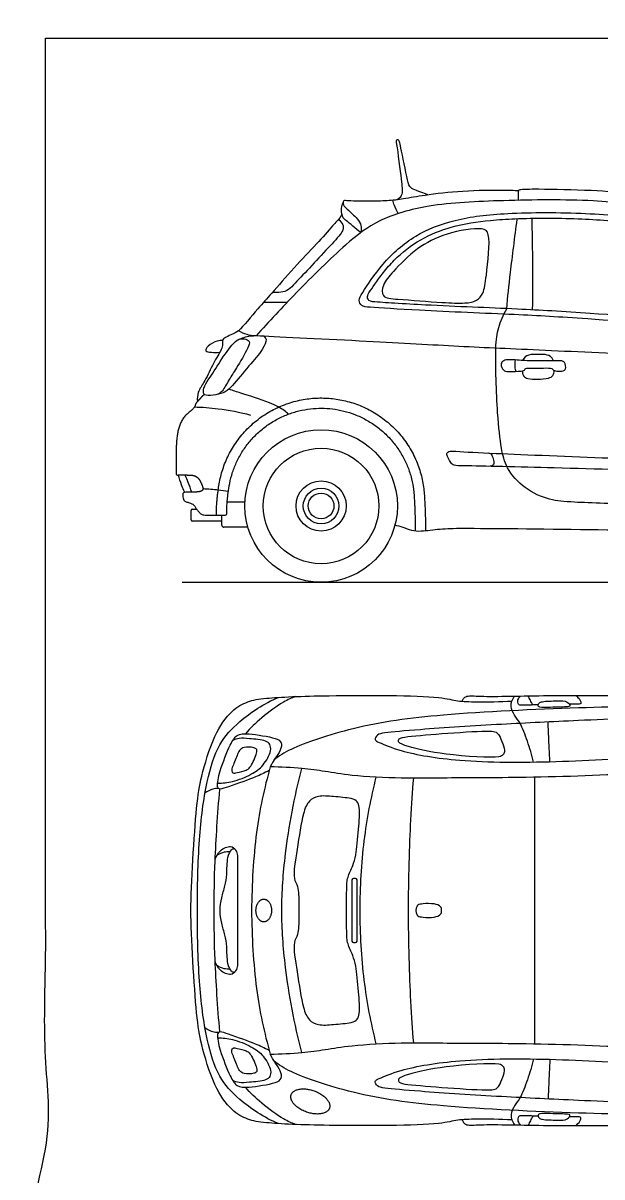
# Model space of a CAD drawing. Header units: millimetres. Extents: x 0.5 to 46.1, y 0.3 to 28.2.
# Drawn here: x 0.486 to 2.688, y 23.627 to 28.018 of the extents above; entities that cross this region are included whole.
import ezdxf

# ---------------------------------------------------------------- set-up
doc = ezdxf.new("R2010")
doc.units = ezdxf.units.MM
for name, color, linetype, true_color in [('AG-DIAGRAM', 7, 'Continuous', 0xfecc66), ('AG-TRANSPORT', 7, 'Continuous', 0x66ccff), ('X-VPRT', 6, 'Continuous', 0xff00ff)]:
    doc.layers.add(name, color=color, linetype=linetype, true_color=true_color)

msp = doc.modelspace()

# ---------------------------------------------------------------- linework, layer by layer
at = {"layer": 'AG-DIAGRAM'}
msp.add_lwpolyline([(1.091, 25.89), (4.7368, 25.89)], dxfattribs=at)
at = {"layer": 'AG-TRANSPORT'}
for points in [[(1.3297, 26.1949), (1.2623, 26.1949)], [(2.4323, 24.1338), (2.4323, 24.6409), (2.4323, 25.148)]]:
    msp.add_lwpolyline(points, dxfattribs=at)
for radius in [0.2902, 0.2199, 0.0954, 0.0678, 0.049]:
    msp.add_circle((1.6195, 26.1802), radius, dxfattribs=at)
for centre, radius, start, end in [((1.1305, 26.163), 0.00514, 90, 180), ((1.1305, 26.1276), 0.00514, 180, 270), ((1.2499, 26.1075), 0.00815, 180, 270), ((1.7426, 24.757), 0.00568, 90, 180), ((1.7506, 24.757), 0.00568, 0, 90), ((1.7426, 24.5247), 0.00568, 180, 270), ((1.7506, 24.5247), 0.00568, 270, 360)]:
    msp.add_arc(centre, radius, start, end, dxfattribs=at)
for points, knots in [([(2.0254, 27.3637), (2.0214, 27.3658), (2.0135, 27.3702), (1.9822, 27.3798), (1.9572, 27.3904), (1.9465, 27.4209), (1.9243, 27.5405), (1.9181, 27.5648), (1.916, 27.5716), (1.9087, 27.5753), (1.9048, 27.5686), (1.906, 27.5638), (1.9235, 27.4335), (1.9263, 27.4004), (1.9295, 27.3716), (1.9212, 27.3532), (1.9115, 27.3471), (1.9066, 27.3451)], [0, 0, 0, 0, 0.209933, 0.536762, 0.821829, 1.144873, 1.78211, 2.065259, 2.204555, 2.348982, 2.484659, 2.613476, 3.258625, 3.628021, 3.917537, 4.16709, 4.396218, 4.396218, 4.396218, 4.396218]), ([(2.37, 27.3795), (2.3535, 27.3801), (2.3064, 27.3823), (2.1564, 27.3796), (2.0186, 27.3641), (1.9348, 27.3483), (1.8701, 27.3403), (1.7999, 27.3401), (1.7209, 27.3406), (1.7018, 27.3435), (1.704, 27.3231), (1.7194, 27.3095), (1.7583, 27.2741), (1.7734, 27.2493), (1.7725, 27.2293), (1.7702, 27.2205)], [0.022142, 0.022142, 0.022142, 0.022142, 0.44365, 1.146329, 1.835743, 2.357758, 2.810099, 3.305031, 3.814307, 4.021247, 4.237602, 4.50293, 4.917129, 5.226873, 5.525494, 5.525494, 5.525494, 5.525494]), ([(3.106, 27.2648), (3.1102, 27.2707), (3.1183, 27.2817), (3.1319, 27.2899), (3.1259, 27.2979), (3.1085, 27.3051), (2.9903, 27.337), (2.8169, 27.368), (2.6507, 27.382), (2.4587, 27.3858), (2.3772, 27.385), (2.3689, 27.3801), (2.369, 27.3679), (2.3691, 27.3519), (2.3695, 27.3434)], [0, 0, 0, 0, 0.267048, 0.470771, 0.630218, 0.862723, 1.478302, 2.254852, 3.008802, 3.817395, 4.30336, 4.444129, 4.632209, 4.920991, 4.920991, 4.920991, 4.920991]), ([(3.9469, 26.6935), (3.9332, 26.7001), (3.9039, 26.7117), (3.7768, 26.8204), (3.6761, 26.9089), (3.474, 27.0527), (3.2623, 27.1938), (3.1135, 27.2708), (2.8987, 27.3165), (2.6526, 27.3482), (2.3148, 27.3437), (2.0366, 27.3315), (1.8379, 27.2743), (1.7091, 27.176), (1.5214, 26.9897), (1.422, 26.8835), (1.372, 26.8275)], [0, 0, 0, 0, 0.386951, 1.105313, 1.791943, 2.690812, 3.610296, 4.347572, 5.178472, 6.089097, 7.146202, 8.111497, 8.911162, 9.635885, 10.559882, 11.419197, 11.419197, 11.419197, 11.419197]), ([(1.7702, 27.2205), (1.752, 27.2351), (1.717, 27.2649), (1.7053, 27.274), (1.6978, 27.287), (1.696, 27.3138), (1.7003, 27.3279), (1.7033, 27.3347)], [0, 0, 0, 0, 0.47861, 0.678556, 0.906909, 1.202252, 1.472145, 1.472145, 1.472145, 1.472145]), ([(1.9127, 27.2931), (1.9072, 27.3031), (1.8978, 27.3241), (1.8938, 27.3369), (1.8919, 27.3434)], [0, 0, 0, 0, 0.3358549, 0.5931235, 0.5931235, 0.5931235, 0.5931235]), ([(1.6985, 27.291), (1.6964, 27.2867), (1.6921, 27.2768), (1.66, 27.2432), (1.6006, 27.1739), (1.5169, 27.0893), (1.4311, 26.9873), (1.3814, 26.9359), (1.3086, 26.8433), (1.2832, 26.8358), (1.2591, 26.8222), (1.2421, 26.8149), (1.2466, 26.7888), (1.2358, 26.7685), (1.2044, 26.7136), (1.1761, 26.6516), (1.149, 26.6153), (1.1481, 26.5892), (1.1491, 26.5773)], [0, 0, 0, 0, 0.21652, 0.592101, 1.141332, 1.781314, 2.432121, 2.943694, 3.546561, 3.839936, 4.133866, 4.362281, 4.631168, 4.903443, 5.35738, 5.840311, 6.219262, 6.562222, 6.562222, 6.562222, 6.562222]), ([(1.6853, 27.2704), (1.6925, 27.2657), (1.7035, 27.2514), (1.7046, 27.2345), (1.6958, 27.2153), (1.6435, 27.1588), (1.5775, 27.0879), (1.5161, 27.0233), (1.4919, 26.9972), (1.459, 26.9923), (1.4429, 26.9922), (1.4348, 26.993)], [0, 0, 0, 0, 0.290929, 0.515113, 0.763082, 1.25563, 1.843719, 2.380376, 2.713272, 3.030042, 3.313059, 3.313059, 3.313059, 3.313059]), ([(3.3197, 26.8446), (3.2701, 26.8476), (3.0909, 26.8592), (2.6242, 26.8934), (2.3667, 26.9089), (2.0081, 26.9225), (1.8141, 26.9358), (1.7733, 26.9384), (1.7599, 26.9649), (1.7803, 26.9972), (1.8532, 27.1094), (1.9749, 27.2148), (2.131, 27.2751), (2.3328, 27.2982), (2.6254, 27.2979), (2.8813, 27.2727), (3.0814, 27.2428), (3.2951, 27.1122), (3.485, 26.9879), (3.6381, 26.8653), (3.6532, 26.8494), (3.6544, 26.8451), (3.6552, 26.8423), (3.6547, 26.8349), (3.6295, 26.8261), (3.4973, 26.8339), (3.4065, 26.8393), (3.3906, 26.8402)], [1.643657, 1.643657, 1.643657, 1.643657, 2.178898, 3.489081, 4.447044, 5.53427, 6.320663, 6.648442, 6.914752, 7.245275, 7.900992, 8.635731, 9.362857, 10.177224, 11.163247, 12.084465, 12.890737, 13.782814, 14.686367, 15.464413, 15.719781, 15.719781, 15.719781, 15.881529, 16.128975, 16.932981, 17.10561, 17.10561, 17.10561, 17.10561]), ([(3.3014, 26.867), (3.2529, 26.8701), (3.0333, 26.8846), (2.7654, 26.9046), (2.5022, 26.9222), (2.3531, 26.9301), (2.1928, 26.9368), (2.0368, 26.9436), (1.9074, 26.9509), (1.8379, 26.9555), (1.8155, 26.9575), (1.8022, 26.9579), (1.7916, 26.9751), (1.8038, 26.9942), (1.8246, 27.0257), (1.8569, 27.0705), (1.9113, 27.1324), (1.9951, 27.1982), (2.1216, 27.2485), (2.2441, 27.267), (2.3646, 27.2743), (2.4758, 27.2763), (2.5935, 27.2741), (2.7375, 27.2656), (2.8666, 27.2521), (2.9833, 27.2352), (3.0477, 27.2178), (3.0997, 27.1972), (3.1564, 27.1697), (3.2274, 27.1285), (3.3116, 27.0752), (3.3957, 27.0205), (3.464, 26.9726), (3.5257, 26.9266), (3.573, 26.8897), (3.6104, 26.8607), (3.6151, 26.8533), (3.6122, 26.8517), (3.6093, 26.8501), (3.593, 26.8511), (3.5313, 26.8531), (3.4582, 26.8576), (3.3985, 26.8611), (3.3803, 26.8622)], [1.05487, 1.05487, 1.05487, 1.05487, 1.530481, 3.208504, 3.685096, 4.112298, 4.669194, 5.255816, 5.640657, 5.937964, 5.937964, 5.937964, 6.004747, 6.09456, 6.245724, 6.42985, 6.634711, 7.051585, 7.462069, 7.956083, 8.258975, 8.644626, 9.043646, 9.411349, 10.056464, 10.313164, 10.565648, 10.707141, 10.86047, 11.182478, 11.510382, 11.834938, 12.165158, 12.326507, 12.58799, 12.697687, 12.807383, 12.807383, 12.807383, 12.91708, 13.026776, 13.427497, 13.604887, 13.604887, 13.604887, 13.604887]), ([(3.484, 26.8542), (3.4909, 26.8362), (3.5028, 26.7963), (3.5153, 26.7375), (3.5218, 26.5329), (3.5159, 26.3511), (3.4965, 26.1792), (3.4683, 26.1679), (3.3804, 26.1649), (3.1887, 26.1718), (2.8637, 26.1839), (2.5842, 26.1937), (2.4896, 26.2006), (2.3922, 26.2431), (2.3221, 26.3229), (2.3028, 26.4051), (2.2891, 26.5311), (2.2796, 26.7761), (2.292, 26.8574), (2.3122, 26.9069), (2.3259, 26.931), (2.3294, 26.9752), (2.3398, 27.0692), (2.3563, 27.2037), (2.3651, 27.2709)], [0, 0, 0, 0, 0.436611, 0.879057, 1.680767, 2.514457, 3.227332, 3.447744, 3.761351, 4.72248, 5.831213, 6.680475, 7.228098, 7.804056, 8.372525, 8.882174, 9.566077, 10.457374, 10.95946, 11.450935, 11.450935, 11.450935, 12.133067, 12.949822, 12.949822, 12.949822, 12.949822]), ([(2.4241, 26.9262), (2.425, 26.9916), (2.425, 27.1224), (2.4232, 27.2242), (2.4219, 27.2751)], [0, 0, 0, 0, 0.802278, 1.510145, 1.510145, 1.510145, 1.510145]), ([(2.2556, 27.2124), (2.2631, 27.1809), (2.2473, 27.0555), (2.2405, 26.9934), (2.2126, 26.9585), (2.1601, 26.9502), (2.0802, 26.9541), (1.9204, 26.9667), (1.8478, 26.9715), (1.8536, 27.0257), (1.8958, 27.0761), (1.9828, 27.1637), (2.0915, 27.2203), (2.2307, 27.2426), (2.2521, 27.2276), (2.2556, 27.2124)], [0, 0, 0, 0, 0.730821, 1.230503, 1.568409, 1.940519, 2.495042, 3.239399, 3.678272, 4.031023, 4.497287, 5.154605, 5.775229, 6.429894, 6.782008, 6.782008, 6.782008, 6.782008]), ([(1.4899, 26.9549), (1.4731, 26.9546), (1.4397, 26.9544), (1.4136, 26.9548), (1.4005, 26.9551)], [0, 0, 0, 0, 0.4057442, 0.7643607, 0.7643607, 0.7643607, 0.7643607]), ([(1.402, 26.8259), (1.4054, 26.8225), (1.4158, 26.8137), (1.3949, 26.7699), (1.3458, 26.7148), (1.2838, 26.6392), (1.2572, 26.6126), (1.2208, 26.6021), (1.1824, 26.5992), (1.172, 26.606), (1.1711, 26.6324), (1.1948, 26.6653), (1.235, 26.7296), (1.283, 26.8014), (1.314, 26.8193), (1.3468, 26.8279), (1.3628, 26.8281)], [0, 0, 0, 0, 0.218816, 0.582921, 1.095911, 1.657117, 2.00369, 2.355998, 2.704272, 2.883295, 3.152504, 3.511726, 4.022908, 4.551275, 4.890491, 5.287905, 5.287905, 5.287905, 5.287905]), ([(4.2972, 26.6369), (4.27, 26.6415), (4.1837, 26.6582), (4.012, 26.692), (3.7357, 26.7067), (3.3376, 26.729), (2.8939, 26.7526), (2.4217, 26.7744), (2.1312, 26.7872), (1.7963, 26.8074), (1.3805, 26.8264), (1.3404, 26.8297), (1.315, 26.8406), (1.3049, 26.847)], [0.932289, 0.932289, 0.932289, 0.932289, 1.326557, 2.1284, 2.948532, 4.123033, 5.409105, 6.512488, 7.62716, 8.739675, 9.871586, 10.22232, 10.565713, 10.565713, 10.565713, 10.565713]), ([(1.2451, 26.8102), (1.2381, 26.8103), (1.224, 26.8101), (1.1891, 26.792), (1.175, 26.7677), (1.2044, 26.7652), (1.2234, 26.7638), (1.2339, 26.7655)], [0, 0, 0, 0, 0.261066, 0.622786, 0.872354, 1.136371, 1.460028, 1.460028, 1.460028, 1.460028]), ([(1.304, 26.8127), (1.3112, 26.8159), (1.3267, 26.8184), (1.3518, 26.8082), (1.3397, 26.7762), (1.2972, 26.7038), (1.2711, 26.6648), (1.2458, 26.6181), (1.2341, 26.6091), (1.2241, 26.6045), (1.2191, 26.6033)], [0, 0, 0, 0, 0.278724, 0.53835, 0.838905, 1.366583, 1.783516, 2.186476, 2.403646, 2.62798, 2.62798, 2.62798, 2.62798]), ([(2.504, 26.7329), (2.4962, 26.7484), (2.4775, 26.7576), (2.4495, 26.7567), (2.4082, 26.7579), (2.392, 26.7462), (2.3859, 26.7339)], [0.800613, 0.800613, 0.800613, 0.800613, 1.133553, 1.5371, 1.897749, 2.219865, 2.219865, 2.219865, 2.219865]), ([(2.5348, 26.7322), (2.5389, 26.7315), (2.5478, 26.7287), (2.5524, 26.7001), (2.5401, 26.6931), (2.5163, 26.6924), (2.5, 26.6977), (2.4984, 26.7055), (2.4627, 26.7053), (2.4186, 26.7044), (2.3983, 26.7056), (2.3944, 26.6998), (2.3906, 26.6945), (2.3791, 26.6933), (2.3322, 26.6902), (2.3119, 26.6941), (2.3004, 26.7195), (2.3116, 26.7349), (2.3444, 26.7385), (2.3973, 26.7316), (2.4521, 26.7328), (2.5131, 26.7329), (2.5297, 26.7329), (2.5348, 26.7322)], [0, 0, 0, 0, 0.187328, 0.469299, 0.665973, 0.948431, 1.17528, 1.307355, 1.631872, 2.03365, 2.277869, 2.412593, 2.549291, 2.738852, 3.131547, 3.391687, 3.668626, 3.895783, 4.117449, 4.588137, 5.086138, 5.492911, 5.720641, 5.720641, 5.720641, 5.720641]), ([(2.3612, 26.6923), (2.3594, 26.6976), (2.3566, 26.7087), (2.3574, 26.7272), (2.3595, 26.736)], [0, 0, 0, 0, 0.2352694, 0.5346606, 0.5346606, 0.5346606, 0.5346606]), ([(2.3846, 26.694), (2.3852, 26.6871), (2.3882, 26.6727), (2.4094, 26.6626), (2.4426, 26.6624), (2.473, 26.6633), (2.4849, 26.6668), (2.4921, 26.6689), (2.5032, 26.675), (2.5055, 26.6888), (2.5058, 26.6961)], [2.609981, 2.609981, 2.609981, 2.609981, 2.792436, 3.015767, 3.381098, 3.773855, 3.773855, 3.773855, 4.008672, 4.225559, 4.225559, 4.225559, 4.225559]), ([(1.4946, 26.5295), (1.4898, 26.5344), (1.4788, 26.5459), (1.4224, 26.5772), (1.3153, 26.6088), (1.2865, 26.6186), (1.2685, 26.6246)], [0, 0, 0, 0, 0.260736, 0.711229, 1.323569, 1.689795, 1.689795, 1.689795, 1.689795]), ([(1.3528, 26.5251), (1.3119, 26.5358), (1.2285, 26.551), (1.1677, 26.5549), (1.1373, 26.5558)], [0, 0, 0, 0, 0.645019, 1.192119, 1.192119, 1.192119, 1.192119]), ([(3.4048, 26.3013), (3.409, 26.304), (3.4128, 26.3135), (3.4163, 26.3271), (3.4066, 26.3351), (3.3734, 26.3368), (3.0544, 26.3494), (2.731, 26.3624), (2.2955, 26.3792), (2.1562, 26.3868), (2.1019, 26.3899), (2.0939, 26.3739), (2.1127, 26.346), (2.1226, 26.3332), (2.199, 26.3332), (2.5411, 26.3234), (2.9569, 26.314), (3.3649, 26.2985), (3.3937, 26.2978), (3.4019, 26.2994), (3.4048, 26.3013)], [0, 0, 0, 0, 0.241605, 0.44198, 0.628665, 0.926887, 1.873132, 3.00269, 4.216591, 4.943043, 5.149672, 5.353724, 5.68993, 5.905827, 6.165617, 7.237209, 8.540982, 9.648523, 9.830512, 9.993679, 9.993679, 9.993679, 9.993679]), ([(2.2538, 26.3819), (2.2584, 26.3816), (2.2678, 26.3799), (2.274, 26.3593), (2.2784, 26.342), (2.2724, 26.3334), (2.2671, 26.3312), (2.2626, 26.3311)], [0, 0, 0, 0, 0.213176, 0.459932, 0.699372, 0.871778, 1.049747, 1.049747, 1.049747, 1.049747]), ([(1.1009, 26.2318), (1.0964, 26.2411), (1.0881, 26.2601), (1.0798, 26.2853), (1.0763, 26.2981)], [0, 0, 0, 0, 0.3191049, 0.6800685, 0.6800685, 0.6800685, 0.6800685]), ([(1.1281, 26.2331), (1.1233, 26.245), (1.1138, 26.269), (1.1064, 26.2885), (1.1028, 26.2982)], [0, 0, 0, 0, 0.3557747, 0.6760426, 0.6760426, 0.6760426, 0.6760426]), ([(1.2668, 26.2352), (1.254, 26.2372), (1.2282, 26.2409), (1.1896, 26.2442), (1.1703, 26.245)], [0, 0, 0, 0, 0.357691, 0.7942004, 0.7942004, 0.7942004, 0.7942004]), ([(3.5877, 26.1761), (3.5873, 26.1577), (3.5861, 26.1249), (3.5847, 26.072), (3.5827, 26.062), (3.5316, 26.0653), (3.4634, 26.0763), (3.314, 26.0798), (3.098, 26.0838), (2.6554, 26.0894), (2.1708, 26.0952), (2.0789, 26.093), (2.0012, 26.0823), (1.9646, 26.0845), (1.9318, 26.0998), (1.9108, 26.1045), (1.9002, 26.1068)], [0, 0, 0, 0, 0.425588, 0.830803, 0.97735, 1.351612, 1.842377, 2.523387, 3.358827, 4.602635, 5.855355, 6.398608, 6.884048, 7.229938, 7.566343, 7.892818, 7.892818, 7.892818, 7.892818]), ([(2.3453, 23.8438), (2.301, 23.8468), (2.2147, 23.847), (2.1366, 23.8453), (2.0607, 23.8217), (1.6479, 23.8208), (1.4207, 23.83), (1.3403, 23.8431), (1.2739, 23.8802), (1.2079, 23.9764), (1.1619, 24.1359), (1.1428, 24.2472), (1.1244, 24.5447), (1.1244, 24.6409), (1.1244, 24.7371), (1.1428, 25.0345), (1.1619, 25.1459), (1.2079, 25.3053), (1.2739, 25.4016), (1.3403, 25.4387), (1.4207, 25.4517), (1.6479, 25.4609), (2.0607, 25.4601), (2.1366, 25.4365), (2.2147, 25.4347), (2.301, 25.4349), (2.3453, 25.4379)], [-7.765066, -7.765066, -7.765066, -7.765066, -7.104128, -6.617556, -6.119372, -4.952515, -4.066323, -3.578711, -3.102235, -2.484672, -1.763518, -1.136877, 0, 0, 0, 1.136877, 1.763518, 2.484672, 3.102235, 3.578711, 4.066323, 4.952515, 6.119372, 6.617556, 7.104128, 7.765066, 7.765066, 7.765066, 7.765066]), ([(1.4571, 23.8298), (1.4037, 23.8518), (1.3069, 23.9177), (1.2262, 24.0063), (1.1797, 24.1564), (1.1522, 24.3753), (1.1489, 24.5513), (1.1489, 24.6409), (1.1489, 24.7305), (1.1522, 24.9065), (1.1797, 25.1253), (1.2262, 25.2755), (1.3069, 25.364), (1.4037, 25.4299), (1.4571, 25.4519)], [-3.86544, -3.86544, -3.86544, -3.86544, -3.111506, -2.493152, -1.793728, -0.939361, 0, 0, 0, 0.939361, 1.793728, 2.493152, 3.111506, 3.86544, 3.86544, 3.86544, 3.86544]), ([(1.5223, 25.4551), (1.5067, 25.449), (1.475, 25.4364), (1.3903, 25.3743), (1.3509, 25.335), (1.3314, 25.3133)], [0, 0, 0, 0, 0.406827, 0.984781, 1.520205, 1.520205, 1.520205, 1.520205]), ([(2.1569, 25.437), (2.1574, 25.4407), (2.1598, 25.4487), (2.1762, 25.4598), (2.2376, 25.4532), (2.4999, 25.4609), (2.8144, 25.4577), (3.0816, 25.4598), (3.2824, 25.4565), (3.3402, 25.4556)], [0, 0, 0, 0, 0.192524, 0.418517, 0.836513, 1.754602, 2.78763, 3.867426, 4.334386, 4.334386, 4.334386, 4.334386]), ([(2.4275, 25.2058), (2.4212, 25.2327), (2.4056, 25.2832), (2.3795, 25.3538), (2.3548, 25.3815), (2.339, 25.4165), (2.3445, 25.4379), (2.351, 25.451), (2.3554, 25.4566)], [0, 0, 0, 0, 0.521656, 1.011142, 1.361984, 1.703889, 1.966801, 2.230951, 2.230951, 2.230951, 2.230951]), ([(2.4453, 25.4232), (2.421, 25.4228), (2.3847, 25.4224), (2.368, 25.4222), (2.3662, 25.4437), (2.3737, 25.4533), (2.3783, 25.457)], [1.535926, 1.535926, 1.535926, 1.535926, 1.886478, 2.117747, 2.351559, 2.592936, 2.592936, 2.592936, 2.592936]), ([(2.4249, 25.4229), (2.4217, 25.429), (2.4154, 25.4412), (2.4098, 25.4521), (2.4071, 25.4575)], [0, 0, 0, 0, 0.2604675, 0.5053408, 0.5053408, 0.5053408, 0.5053408]), ([(2.5662, 25.4194), (2.5675, 25.4228), (2.5557, 25.4397), (2.5205, 25.4384), (2.4631, 25.4376), (2.4473, 25.4312), (2.4406, 25.4116), (2.4853, 25.4143), (2.5482, 25.4151), (2.5651, 25.4165), (2.5662, 25.4194)], [0, 0, 0, 0, 0.278051, 0.663644, 1.086597, 1.287393, 1.516134, 1.865329, 2.359427, 2.586185, 2.586185, 2.586185, 2.586185]), ([(2.587, 25.4593), (2.594, 25.4554), (2.6044, 25.4441), (2.6107, 25.425), (2.5932, 25.4263), (2.5742, 25.4261), (2.5644, 25.4259)], [0, 0, 0, 0, 0.2813546, 0.494777, 0.7332592, 0.9254595, 0.9254595, 0.9254595, 0.9254595]), ([(3.3517, 25.4204), (3.2607, 25.4214), (2.9848, 25.4218), (2.6081, 25.4138), (2.086, 25.3906), (1.7581, 25.3475), (1.5107, 25.2621), (1.4598, 25.2299), (1.4394, 25.2125)], [3.724285, 3.724285, 3.724285, 3.724285, 4.516194, 5.748972, 7.062029, 8.140558, 9.053016, 9.532167, 9.532167, 9.532167, 9.532167]), ([(2.9012, 25.228), (2.7859, 25.2202), (2.5063, 25.2038), (2.1595, 25.2038), (1.9331, 25.2408), (1.845, 25.2779), (1.8198, 25.2897), (1.8344, 25.3121), (1.8668, 25.3183), (2.0105, 25.3308), (2.3148, 25.3509), (2.6009, 25.3629), (3.0045, 25.3845), (3.4014, 25.3777), (3.5581, 25.377), (3.6813, 25.3684), (3.7073, 25.3571), (3.6906, 25.3486), (3.5716, 25.331), (3.4552, 25.3115), (3.2897, 25.2787), (3.114, 25.2438), (2.9791, 25.2334), (2.9012, 25.228)], [0, 0, 0, 0, 1.10855, 2.203496, 3.06476, 3.605203, 3.854903, 4.101296, 4.409166, 5.077098, 6.084179, 7.064982, 8.230938, 9.369661, 10.099186, 10.724282, 10.984981, 11.188681, 11.804989, 12.457185, 13.307262, 14.083057, 14.832361, 14.832361, 14.832361, 14.832361]), ([(2.4895, 25.2071), (2.4882, 25.2393), (2.4853, 25.3037), (2.4836, 25.3399), (2.4828, 25.358)], [0, 0, 0, 0, 0.5631046, 0.9854184, 0.9854184, 0.9854184, 0.9854184]), ([(1.4222, 25.1731), (1.4028, 25.1642), (1.3703, 25.1473), (1.2912, 25.12), (1.2312, 25.0989), (1.222, 25.1146), (1.2342, 25.1766), (1.2712, 25.2681), (1.2974, 25.3131), (1.3462, 25.3149), (1.4434, 25.2996), (1.4715, 25.2827), (1.4671, 25.2504), (1.4398, 25.2147), (1.4321, 25.2009), (1.4261, 25.1873)], [0, 0, 0, 0, 0.458153, 1.093486, 1.310157, 1.52317, 1.972827, 2.557495, 2.945203, 3.330865, 3.903666, 4.208203, 4.49907, 4.801167, 5.202803, 5.202803, 5.202803, 5.202803]), ([(1.2258, 25.1255), (1.245, 25.1257), (1.2832, 25.1288), (1.3548, 25.1572), (1.4004, 25.19), (1.4308, 25.2459), (1.4264, 25.2737), (1.4081, 25.2893), (1.3467, 25.2948), (1.3087, 25.2976), (1.2911, 25.2913), (1.2835, 25.2878)], [0, 0, 0, 0, 0.434771, 0.93029, 1.367331, 1.811479, 2.093682, 2.355434, 2.810068, 3.161326, 3.449186, 3.449186, 3.449186, 3.449186]), ([(1.4261, 25.1873), (1.4661, 25.187), (1.5454, 25.1827), (1.6365, 25.1701), (1.7384, 25.152), (1.9308, 25.1431), (2.0876, 25.1456), (2.4048, 25.1451), (2.8219, 25.1591), (3.0352, 25.1801), (3.1518, 25.1916), (3.3217, 25.2364), (3.5996, 25.2867), (3.7392, 25.3083), (3.8107, 25.3184), (3.8306, 25.3065), (3.8714, 25.2779), (3.9521, 25.169), (4.0103, 24.9281), (4.0277, 24.7387), (4.0271, 24.6409), (4.0277, 24.543), (4.0103, 24.3537), (3.9521, 24.1128), (3.8714, 24.0038), (3.8306, 23.9752), (3.8107, 23.9633), (3.7392, 23.9734), (3.5996, 23.995), (3.3217, 24.0453), (3.1518, 24.0902), (3.0352, 24.1016), (2.8219, 24.1227), (2.4048, 24.1366), (2.0876, 24.1361), (1.9308, 24.1386), (1.7384, 24.1297), (1.6365, 24.1116), (1.5454, 24.0991), (1.4661, 24.0947), (1.4261, 24.0944), (1.403, 24.1761), (1.3668, 24.3425), (1.356, 24.5416), (1.3551, 24.6409), (1.356, 24.7401), (1.3668, 24.9392), (1.403, 25.1057), (1.4261, 25.1873)], [20.54031, 20.54031, 20.54031, 20.54031, 21.16743, 21.709613, 22.292598, 23.076517, 23.797447, 24.817496, 26.009714, 26.836226, 27.435104, 28.18927, 29.154137, 29.9971, 29.9971, 29.9971, 30.474289, 31.119561, 32.019066, 33.000604, 33.000604, 33.000604, 33.982143, 34.881648, 35.52692, 36.004108, 36.004108, 36.004108, 36.847072, 37.811938, 38.566104, 39.164982, 39.991495, 41.183712, 42.203761, 42.924691, 43.70861, 44.291595, 44.833778, 45.460898, 45.460898, 45.460898, 46.374693, 47.36314, 47.36314, 47.36314, 48.351587, 49.265381, 49.265381, 49.265381, 49.265381]), ([(2.3168, 25.2452), (2.3177, 25.2597), (2.2996, 25.3069), (2.2847, 25.3212), (2.2557, 25.3258), (2.1023, 25.3163), (1.9614, 25.3047), (1.9149, 25.2979), (1.9104, 25.2784), (1.9616, 25.2608), (2.0857, 25.2312), (2.296, 25.2195), (2.3095, 25.232), (2.3164, 25.2383), (2.3168, 25.2452)], [0, 0, 0, 0, 0.468273, 0.692625, 0.989937, 1.737264, 2.442531, 2.742336, 2.929842, 3.297797, 3.991044, 4.805162, 5.047356, 5.269101, 5.269101, 5.269101, 5.269101]), ([(1.327, 25.2614), (1.3377, 25.264), (1.3606, 25.2627), (1.3776, 25.2548), (1.3725, 25.2294), (1.3499, 25.1835), (1.3364, 25.1743), (1.3002, 25.1656), (1.2847, 25.1619), (1.2775, 25.1733), (1.2838, 25.1909), (1.3016, 25.2349), (1.3094, 25.2532), (1.3199, 25.2597), (1.327, 25.2614)], [0, 0, 0, 0, 0.361466, 0.54876, 0.772041, 1.201163, 1.458594, 1.805562, 2.039306, 2.212419, 2.466029, 2.882856, 3.133591, 3.376611, 3.376611, 3.376611, 3.376611]), ([(1.4696, 24.6409), (1.471, 24.7134), (1.4789, 24.8585), (1.5176, 25.0752), (1.5459, 25.1812)], [0, 0, 0, 0, 0.844928, 1.883941, 1.883941, 1.883941, 1.883941]), ([(1.7683, 24.6409), (1.7676, 24.7295), (1.7782, 24.9062), (1.8093, 25.0688), (1.8294, 25.1484)], [0, 0, 0, 0, 0.933874, 1.829162, 1.829162, 1.829162, 1.829162]), ([(1.9524, 24.6409), (1.9517, 24.7555), (1.959, 24.9833), (1.9673, 25.0915), (1.9717, 25.1444)], [0, 0, 0, 0, 1.062111, 1.781428, 1.781428, 1.781428, 1.781428]), ([(1.2284, 25.1057), (1.2213, 25.1052), (1.2073, 25.1032), (1.1871, 25.0943), (1.1781, 25.0882)], [0, 0, 0, 0, 0.2631385, 0.5900638, 0.5900638, 0.5900638, 0.5900638]), ([(1.2127, 24.6409), (1.2127, 24.7036), (1.2146, 24.8286), (1.2259, 25.0084), (1.2341, 25.103)], [0, 0, 0, 0, 0.786029, 1.722343, 1.722343, 1.722343, 1.722343]), ([(1.7174, 24.7461), (1.7166, 24.711), (1.7159, 24.676), (1.7159, 24.6058), (1.7166, 24.5707), (1.7174, 24.5356), (1.7185, 24.5282), (1.7204, 24.5131), (1.7415, 24.4679), (1.7532, 24.4286), (1.7625, 24.3344), (1.7674, 24.251), (1.7591, 24.2251), (1.7323, 24.2121), (1.6664, 24.2079), (1.6102, 24.2017), (1.5705, 24.223), (1.5471, 24.2762), (1.5297, 24.405), (1.5089, 24.519), (1.535, 24.5475), (1.5344, 24.6048), (1.5344, 24.6326), (1.5344, 24.6492), (1.5344, 24.6769), (1.535, 24.7342), (1.5089, 24.7627), (1.5297, 24.8768), (1.5471, 25.0056), (1.5705, 25.0588), (1.6102, 25.08), (1.6664, 25.0738), (1.7323, 25.0696), (1.7591, 25.0566), (1.7674, 25.0308), (1.7625, 24.9473), (1.7532, 24.8531), (1.7415, 24.8138), (1.7204, 24.7686), (1.7185, 24.7535), (1.7174, 24.7461)], [0, 0, 0, 0, 0.587707, 0.587707, 1.175415, 1.175415, 1.175415, 1.446891, 1.838633, 2.211577, 2.779882, 3.288142, 3.573711, 3.869155, 4.336749, 4.771601, 5.129697, 5.537607, 6.207427, 6.810676, 7.144187, 7.604128, 7.809417, 7.809417, 8.014707, 8.474648, 8.808159, 9.411408, 10.081227, 10.489138, 10.847233, 11.282086, 11.74968, 12.045124, 12.330692, 12.838953, 13.407258, 13.780202, 14.171944, 14.44342, 14.44342, 14.44342, 14.44342]), ([(1.2165, 24.8321), (1.2197, 24.8455), (1.2315, 24.871), (1.2756, 24.8911), (1.2962, 24.8714), (1.3007, 24.8571), (1.3012, 24.85)], [-1.283181, -1.283181, -1.283181, -1.283181, -0.915236, -0.544718, -0.265697, 0, 0, 0, 0]), ([(1.2724, 24.8638), (1.2652, 24.8643), (1.2504, 24.8638), (1.2316, 24.8562), (1.2233, 24.8508)], [0, 0, 0, 0, 0.2671414, 0.5795453, 0.5795453, 0.5795453, 0.5795453]), ([(1.2354, 24.6409), (1.2362, 24.6571), (1.2394, 24.6894), (1.255, 24.7351), (1.2618, 24.778), (1.2611, 24.8404), (1.2757, 24.8738), (1.2858, 24.8756), (1.2898, 24.8764)], [0, 0, 0, 0, 0.4003, 0.792949, 1.174539, 1.631923, 1.959056, 2.158987, 2.158987, 2.158987, 2.158987]), ([(1.2341, 24.1788), (1.2259, 24.2733), (1.2146, 24.4531), (1.2127, 24.5781), (1.2127, 24.6409)], [-1.722343, -1.722343, -1.722343, -1.722343, -0.786029, 0, 0, 0, 0]), ([(1.2898, 24.4053), (1.2858, 24.4061), (1.2757, 24.408), (1.2611, 24.4413), (1.2618, 24.5038), (1.255, 24.5466), (1.2394, 24.5923), (1.2362, 24.6246), (1.2354, 24.6409)], [-2.158987, -2.158987, -2.158987, -2.158987, -1.959056, -1.631923, -1.174539, -0.792949, -0.4003, 0, 0, 0, 0]), ([(1.5459, 24.1005), (1.5176, 24.2065), (1.4789, 24.4232), (1.471, 24.5683), (1.4696, 24.6409)], [-1.883941, -1.883941, -1.883941, -1.883941, -0.844928, 0, 0, 0, 0]), ([(1.8294, 24.1334), (1.8093, 24.213), (1.7782, 24.3755), (1.7676, 24.5523), (1.7683, 24.6409)], [-1.829162, -1.829162, -1.829162, -1.829162, -0.933874, 0, 0, 0, 0]), ([(1.9717, 24.1373), (1.9673, 24.1902), (1.959, 24.2985), (1.9517, 24.5263), (1.9524, 24.6409)], [-1.781428, -1.781428, -1.781428, -1.781428, -1.062111, 0, 0, 0, 0]), ([(2.0779, 24.6409), (2.0777, 24.6459), (2.0761, 24.6581), (2.0491, 24.6682), (2.0083, 24.6672), (1.9868, 24.6633), (1.9821, 24.6544), (1.9794, 24.6409)], [0, 0, 0, 0, 0.24337, 0.564752, 0.97478, 1.258036, 1.485268, 1.485268, 1.485268, 1.485268]), ([(1.9794, 24.6409), (1.9821, 24.6273), (1.9868, 24.6185), (2.0083, 24.6145), (2.0491, 24.6135), (2.0761, 24.6236), (2.0777, 24.6359), (2.0779, 24.6409)], [1.485268, 1.485268, 1.485268, 1.485268, 1.7125, 1.995757, 2.405784, 2.727166, 2.970536, 2.970536, 2.970536, 2.970536]), ([(1.3012, 24.4318), (1.3007, 24.4246), (1.2962, 24.4104), (1.2756, 24.3906), (1.2315, 24.4107), (1.2197, 24.4363), (1.2165, 24.4497)], [1.656543, 1.656543, 1.656543, 1.656543, 1.92224, 2.201261, 2.571779, 2.939724, 2.939724, 2.939724, 2.939724]), ([(1.2724, 24.4179), (1.2652, 24.4174), (1.2504, 24.4179), (1.2316, 24.4255), (1.2233, 24.431)], [0, 0, 0, 0, 0.2671414, 0.5795453, 0.5795453, 0.5795453, 0.5795453]), ([(1.2284, 24.176), (1.2213, 24.1765), (1.2073, 24.1785), (1.1871, 24.1875), (1.1781, 24.1935)], [0, 0, 0, 0, 0.2631385, 0.5900638, 0.5900638, 0.5900638, 0.5900638]), ([(1.4222, 24.1086), (1.4028, 24.1176), (1.3703, 24.1344), (1.2912, 24.1618), (1.2312, 24.1829), (1.222, 24.1671), (1.2342, 24.1051), (1.2712, 24.0136), (1.2974, 23.9686), (1.3462, 23.9668), (1.4434, 23.9821), (1.4715, 23.9991), (1.4671, 24.0313), (1.4398, 24.067), (1.4321, 24.0808), (1.4261, 24.0944)], [0, 0, 0, 0, 0.458153, 1.093486, 1.310157, 1.52317, 1.972827, 2.557495, 2.945203, 3.330865, 3.903666, 4.208203, 4.49907, 4.801167, 5.202803, 5.202803, 5.202803, 5.202803]), ([(1.2258, 24.1562), (1.245, 24.1561), (1.2832, 24.1529), (1.3548, 24.1245), (1.4004, 24.0917), (1.4308, 24.0358), (1.4264, 24.0081), (1.4081, 23.9924), (1.3467, 23.9869), (1.3087, 23.9841), (1.2911, 23.9905), (1.2835, 23.9939)], [0, 0, 0, 0, 0.434771, 0.93029, 1.367331, 1.811479, 2.093682, 2.355434, 2.810068, 3.161326, 3.449186, 3.449186, 3.449186, 3.449186]), ([(1.327, 24.0203), (1.3377, 24.0178), (1.3606, 24.019), (1.3776, 24.0269), (1.3725, 24.0523), (1.3499, 24.0982), (1.3364, 24.1074), (1.3002, 24.1161), (1.2847, 24.1198), (1.2775, 24.1084), (1.2838, 24.0908), (1.3016, 24.0468), (1.3094, 24.0285), (1.3199, 24.022), (1.327, 24.0203)], [0, 0, 0, 0, 0.361466, 0.54876, 0.772041, 1.201163, 1.458594, 1.805562, 2.039306, 2.212419, 2.466029, 2.882856, 3.133591, 3.376611, 3.376611, 3.376611, 3.376611]), ([(3.3517, 23.8613), (3.2607, 23.8603), (2.9848, 23.86), (2.6081, 23.8679), (2.086, 23.8911), (1.7581, 23.9343), (1.5107, 24.0197), (1.4598, 24.0518), (1.4394, 24.0692)], [3.724285, 3.724285, 3.724285, 3.724285, 4.516194, 5.748972, 7.062029, 8.140558, 9.053016, 9.532167, 9.532167, 9.532167, 9.532167]), ([(2.9012, 24.0537), (2.7859, 24.0616), (2.5063, 24.078), (2.1595, 24.078), (1.9331, 24.041), (1.845, 24.0038), (1.8198, 23.992), (1.8344, 23.9697), (1.8668, 23.9634), (2.0105, 23.951), (2.3148, 23.9308), (2.6009, 23.9189), (3.0045, 23.8972), (3.4014, 23.9041), (3.5581, 23.9048), (3.6813, 23.9133), (3.7073, 23.9246), (3.6906, 23.9332), (3.5716, 23.9508), (3.4552, 23.9703), (3.2897, 24.0031), (3.114, 24.0379), (2.9791, 24.0484), (2.9012, 24.0537)], [0, 0, 0, 0, 1.10855, 2.203496, 3.06476, 3.605203, 3.854903, 4.101296, 4.409166, 5.077098, 6.084179, 7.064982, 8.230938, 9.369661, 10.099186, 10.724282, 10.984981, 11.188681, 11.804989, 12.457185, 13.307262, 14.083057, 14.832361, 14.832361, 14.832361, 14.832361]), ([(2.4275, 24.0759), (2.4212, 24.049), (2.4056, 23.9985), (2.3795, 23.9279), (2.3548, 23.9003), (2.339, 23.8652), (2.3445, 23.8438), (2.351, 23.8307), (2.3554, 23.8251)], [0, 0, 0, 0, 0.521656, 1.011142, 1.361984, 1.703889, 1.966801, 2.230951, 2.230951, 2.230951, 2.230951]), ([(2.4895, 24.0746), (2.4882, 24.0424), (2.4853, 23.978), (2.4836, 23.9418), (2.4828, 23.9237)], [0, 0, 0, 0, 0.5631046, 0.9854184, 0.9854184, 0.9854184, 0.9854184]), ([(2.3168, 24.0366), (2.3177, 24.022), (2.2996, 23.9749), (2.2847, 23.9605), (2.2557, 23.956), (2.1023, 23.9654), (1.9614, 23.9771), (1.9149, 23.9838), (1.9104, 24.0034), (1.9616, 24.0209), (2.0857, 24.0505), (2.296, 24.0622), (2.3095, 24.0498), (2.3164, 24.0435), (2.3168, 24.0366)], [0, 0, 0, 0, 0.468273, 0.692625, 0.989937, 1.737264, 2.442531, 2.742336, 2.929842, 3.297797, 3.991044, 4.805162, 5.047356, 5.269101, 5.269101, 5.269101, 5.269101]), ([(1.5223, 23.8266), (1.5067, 23.8327), (1.475, 23.8454), (1.3903, 23.9074), (1.3509, 23.9468), (1.3314, 23.9684)], [0, 0, 0, 0, 0.406827, 0.984781, 1.520205, 1.520205, 1.520205, 1.520205]), ([(2.1569, 23.8448), (2.1574, 23.841), (2.1598, 23.833), (2.1762, 23.822), (2.2376, 23.8286), (2.4999, 23.8208), (2.8144, 23.8241), (3.0816, 23.822), (3.2824, 23.8252), (3.3402, 23.8261)], [0, 0, 0, 0, 0.192524, 0.418517, 0.836513, 1.754602, 2.78763, 3.867426, 4.334386, 4.334386, 4.334386, 4.334386]), ([(2.4453, 23.8586), (2.421, 23.8589), (2.3847, 23.8593), (2.368, 23.8595), (2.3662, 23.838), (2.3737, 23.8285), (2.3783, 23.8247)], [1.535926, 1.535926, 1.535926, 1.535926, 1.886478, 2.117747, 2.351559, 2.592936, 2.592936, 2.592936, 2.592936]), ([(2.4249, 23.8588), (2.4217, 23.8527), (2.4154, 23.8405), (2.4098, 23.8297), (2.4071, 23.8242)], [0, 0, 0, 0, 0.2604675, 0.5053408, 0.5053408, 0.5053408, 0.5053408]), ([(2.5662, 23.8624), (2.5675, 23.8589), (2.5557, 23.842), (2.5205, 23.8434), (2.4631, 23.8441), (2.4473, 23.8505), (2.4406, 23.8701), (2.4853, 23.8675), (2.5482, 23.8666), (2.5651, 23.8652), (2.5662, 23.8624)], [0, 0, 0, 0, 0.278051, 0.663644, 1.086597, 1.287393, 1.516134, 1.865329, 2.359427, 2.586185, 2.586185, 2.586185, 2.586185]), ([(2.587, 23.8225), (2.594, 23.8263), (2.6044, 23.8377), (2.6107, 23.8568), (2.5932, 23.8555), (2.5742, 23.8556), (2.5644, 23.8558)], [0, 0, 0, 0, 0.2813546, 0.494777, 0.7332592, 0.9254595, 0.9254595, 0.9254595, 0.9254595])]:
    msp.add_open_spline(points, degree=3, knots=knots, dxfattribs=at)
for points, weights, degree, knots in [([(1.1754, 26.6048), (1.1715, 26.6013), (1.1601, 26.5903), (1.1492, 26.5773), (1.1414, 26.5691), (1.1393, 26.5514), (1.0993, 26.5267), (1.071, 26.4697), (1.0672, 26.3898), (1.0682, 26.3133), (1.0683, 26.2971), (1.0788, 26.2988), (1.116, 26.298), (1.137, 26.2972), (1.1548, 26.2859), (1.1647, 26.2637), (1.1736, 26.2433), (1.1604, 26.2333), (1.1324, 26.2329), (1.1015, 26.2335), (1.0911, 26.2273), (1.0948, 26.21), (1.0987, 26.1952), (1.1332, 26.1914), (1.1433, 26.1701), (1.1635, 26.145), (1.1912, 26.1448), (1.2441, 26.1461), (1.261, 26.1451), (1.2605, 26.1508), (1.2603, 26.1651), (1.2609, 26.1946), (1.2678, 26.2422), (1.2922, 26.434), (1.4396, 26.5591), (1.6326, 26.552), (1.8257, 26.5448), (1.9634, 26.4092), (1.9735, 26.2161), (1.9768, 26.1613), (1.9775, 26.1235), (1.9771, 26.0844)], [1, 1, 1, 1, 1, 1, 1, 1, 1, 1, 1, 1, 1, 1, 1, 1, 1, 1, 1, 1, 1, 1, 1, 1, 1, 1, 1, 1, 1, 1, 1, 1, 1, 0.825353733875, 0.825353733875, 1, 0.825353733875, 0.825353733875, 1, 1, 1, 1], 3, [-7.857045, -7.857045, -7.857045, -7.857045, -7.6792, -7.435817, -7.248259, -7.022901, -6.6444, -6.291439, -5.694574, -5.186614, -5.000204, -4.840962, -4.489073, -4.219903, -3.971563, -3.68348, -3.413913, -3.216183, -2.872688, -2.58559, -2.414789, -2.165074, -1.951176, -1.638404, -1.361986, -1.051099, -0.748898, -0.326737, 0, 0, 0, 0.640558, 0.640558, 0.640558, 2.21647, 2.21647, 2.21647, 3.792382, 3.792382, 3.792382, 4.412661, 4.412661, 4.412661, 4.412661]), ([(1.2214, 26.1454), (1.2212, 26.164), (1.2217, 26.1962), (1.2292, 26.2474), (1.2562, 26.4602), (1.4198, 26.5989), (1.6341, 26.5909), (1.8484, 26.583), (2.0012, 26.4325), (2.0124, 26.2183), (2.0166, 26.1494), (2.0167, 26.1065), (2.0162, 26.0851)], [1, 1, 1, 1, 0.825353733875, 0.825353733875, 1, 0.825353733875, 0.825353733875, 1, 1, 1, 1], 3, [0, 0, 0, 0, 0.809683, 0.809683, 0.809683, 2.744782, 2.744782, 2.744782, 4.679881, 4.679881, 4.679881, 5.615105, 5.615105, 5.615105, 5.615105]), ([(1.3717, 24.6409), (1.3717, 24.6841), (1.4014, 24.6841), (1.4311, 24.6841), (1.4311, 24.6409)], [1, 0.707106781187, 1, 0.707106781187, 1], 2, [0.6131768, 0.6131768, 0.6131768, 0.766471, 0.766471, 0.9197652, 0.9197652, 0.9197652]), ([(1.4311, 24.6409), (1.4311, 24.5976), (1.4014, 24.5976), (1.3717, 24.5976), (1.3717, 24.6409)], [1, 0.707106781187, 1, 0.707106781187, 1], 2, [0.9197652, 0.9197652, 0.9197652, 1.0730594, 1.0730594, 1.2263536, 1.2263536, 1.2263536]), ([(1.505, 23.9251), (1.5158, 23.8785), (1.5893, 23.8677), (1.6627, 23.8569), (1.6519, 23.9035), (1.6411, 23.9501), (1.5676, 23.9609), (1.4942, 23.9717), (1.505, 23.9251)], [1, 0.707106781187, 1, 0.707106781187, 1, 0.707106781187, 1, 0.707106781187, 1], 2, [0, 0, 0, 0.2203987, 0.2203987, 0.4407975, 0.4407975, 0.6611962, 0.6611962, 0.8815949, 0.8815949, 0.8815949])]:
    msp.add_rational_spline(points, weights, degree=degree, knots=knots, dxfattribs=at)
for points, degree in [([(1.1253, 26.1276), (1.1253, 26.1453), (1.1253, 26.163)], 2), ([(1.1305, 26.1682), (1.1382, 26.1682), (1.1458, 26.1682)], 2), ([(1.2417, 26.1075), (1.2417, 26.1265), (1.2417, 26.1456)], 2), ([(1.2417, 26.1225), (1.1861, 26.1225), (1.1305, 26.1225)], 2), ([(1.3408, 26.0993), (1.2954, 26.0993), (1.2499, 26.0993)], 2), ([(1.3012, 24.85), (1.3012, 24.7803), (1.3012, 24.7106), (1.3012, 24.6409)], 3), ([(1.7369, 24.757), (1.7369, 24.6989), (1.7369, 24.6409)], 2), ([(1.7506, 24.7627), (1.7466, 24.7627), (1.7426, 24.7627)], 2), ([(1.7563, 24.6409), (1.7563, 24.6989), (1.7563, 24.757)], 2), ([(1.3012, 24.6409), (1.3012, 24.5712), (1.3012, 24.5015), (1.3012, 24.4318)], 3), ([(1.7369, 24.6409), (1.7369, 24.5828), (1.7369, 24.5247)], 2), ([(1.7563, 24.5247), (1.7563, 24.5828), (1.7563, 24.6409)], 2), ([(1.7426, 24.5191), (1.7466, 24.5191), (1.7506, 24.5191)], 2)]:
    msp.add_open_spline(points, degree=degree, dxfattribs=at)
at = {"layer": 'X-VPRT'}
msp.add_open_spline([(0.5711, 27.9602), (0.5711, 25.6742), (0.5711, 23.3882), (4.2153, 23.3882), (7.8595, 23.3882), (7.8595, 25.6742), (7.8595, 27.9602), (4.2153, 27.9602), (0.5711, 27.9602)], degree=2, knots=[0, 0, 0, 750, 750, 1500, 1500, 2250, 2250, 3000, 3000, 3000], dxfattribs=at)

doc.saveas('drawing.dxf')
